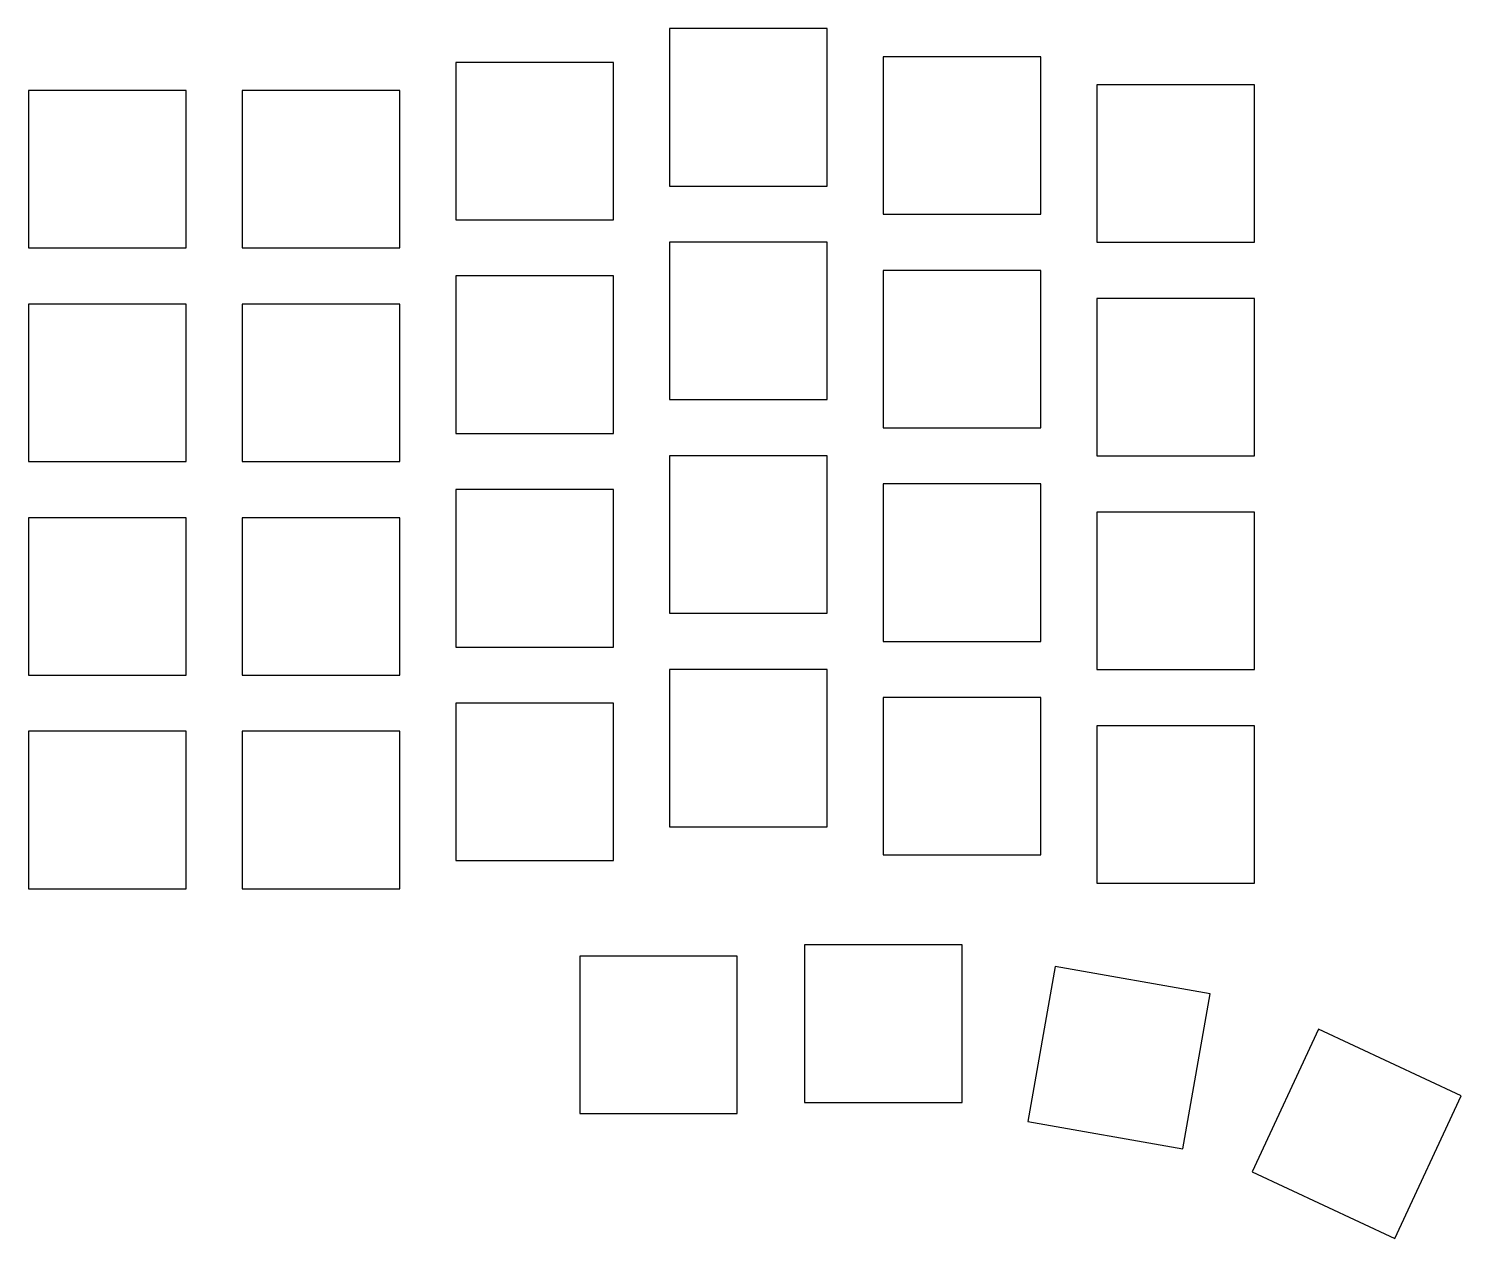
# Model space of a CAD drawing. Header units: millimetres. Extents: x 43 to 170, y -169 to -62.
import ezdxf

# ---------------------------------------------------------------- set-up
doc = ezdxf.new("R2010")
doc.units = ezdxf.units.MM

msp = doc.modelspace()

# ---------------------------------------------------------------- linework, layer by layer
for p, q in [((114, -61.5), (100, -61.5)), ((100, -61.5), (100, -75.5)), ((114, -75.5), (114, -61.5)), ((95, -64.5), (81, -64.5)), ((81, -64.5), (81, -78.5)), ((95, -78.5), (95, -64.5)), ((133, -64), (119, -64)), ((119, -64), (119, -78)), ((133, -78), (133, -64)), ((57, -67), (43, -67)), ((43, -67), (43, -81)), ((57, -81), (57, -67)), ((76, -67), (62, -67)), ((62, -67), (62, -81)), ((76, -81), (76, -67)), ((152, -66.5), (138, -66.5)), ((138, -66.5), (138, -80.5)), ((152, -80.5), (152, -66.5)), ((100, -75.5), (114, -75.5)), ((81, -78.5), (95, -78.5)), ((119, -78), (133, -78)), ((43, -81), (57, -81)), ((62, -81), (76, -81)), ((114, -80.5), (100, -80.5)), ((100, -80.5), (100, -94.5)), ((114, -94.5), (114, -80.5)), ((138, -80.5), (152, -80.5)), ((95, -83.5), (81, -83.5)), ((81, -83.5), (81, -97.5)), ((95, -97.5), (95, -83.5)), ((133, -83), (119, -83)), ((119, -83), (119, -97)), ((133, -97), (133, -83)), ((57, -86), (43, -86)), ((43, -86), (43, -100)), ((57, -100), (57, -86)), ((76, -86), (62, -86)), ((62, -86), (62, -100)), ((76, -100), (76, -86)), ((152, -85.5), (138, -85.5)), ((138, -85.5), (138, -99.5)), ((152, -99.5), (152, -85.5)), ((100, -94.5), (114, -94.5)), ((81, -97.5), (95, -97.5)), ((119, -97), (133, -97)), ((43, -100), (57, -100)), ((62, -100), (76, -100)), ((114, -99.5), (100, -99.5)), ((100, -99.5), (100, -113.5)), ((114, -113.5), (114, -99.5)), ((138, -99.5), (152, -99.5)), ((95, -102.5), (81, -102.5)), ((81, -102.5), (81, -116.5)), ((95, -116.5), (95, -102.5)), ((133, -102), (119, -102)), ((119, -102), (119, -116)), ((133, -116), (133, -102)), ((57, -105), (43, -105)), ((43, -105), (43, -119)), ((57, -119), (57, -105)), ((76, -105), (62, -105)), ((62, -105), (62, -119)), ((76, -119), (76, -105)), ((152, -104.5), (138, -104.5)), ((138, -104.5), (138, -118.5)), ((152, -118.5), (152, -104.5)), ((100, -113.5), (114, -113.5)), ((81, -116.5), (95, -116.5)), ((119, -116), (133, -116)), ((43, -119), (57, -119)), ((62, -119), (76, -119)), ((114, -118.5), (100, -118.5)), ((100, -118.5), (100, -132.5)), ((114, -132.5), (114, -118.5)), ((138, -118.5), (152, -118.5)), ((133, -121), (119, -121)), ((119, -121), (119, -135)), ((133, -135), (133, -121)), ((95, -121.5), (81, -121.5)), ((81, -121.5), (81, -135.5)), ((95, -135.5), (95, -121.5)), ((152, -123.5), (138, -123.5)), ((138, -123.5), (138, -137.5)), ((152, -137.5), (152, -123.5)), ((57, -124), (43, -124)), ((43, -124), (43, -138)), ((57, -138), (57, -124)), ((76, -124), (62, -124)), ((62, -124), (62, -138)), ((76, -138), (76, -124)), ((100, -132.5), (114, -132.5)), ((119, -135), (133, -135)), ((81, -135.5), (95, -135.5)), ((138, -137.5), (152, -137.5)), ((43, -138), (57, -138)), ((62, -138), (76, -138)), ((126, -143), (112, -143)), ((112, -143), (112, -157)), ((126, -157), (126, -143)), ((106, -144), (92, -144)), ((92, -144), (92, -158)), ((106, -158), (106, -144)), ((134.28, -144.91), (131.85, -158.7)), ((148.06, -147.34), (134.28, -144.91)), ((145.63, -161.13), (148.06, -147.34)), ((157.71, -150.49), (151.8, -163.18)), ((170.4, -156.41), (157.71, -150.49)), ((164.49, -169.1), (170.4, -156.41)), ((112, -157), (126, -157)), ((92, -158), (106, -158)), ((131.85, -158.7), (145.63, -161.13)), ((151.8, -163.18), (164.49, -169.1))]:
    msp.add_line(p, q)

doc.saveas('drawing.dxf')
